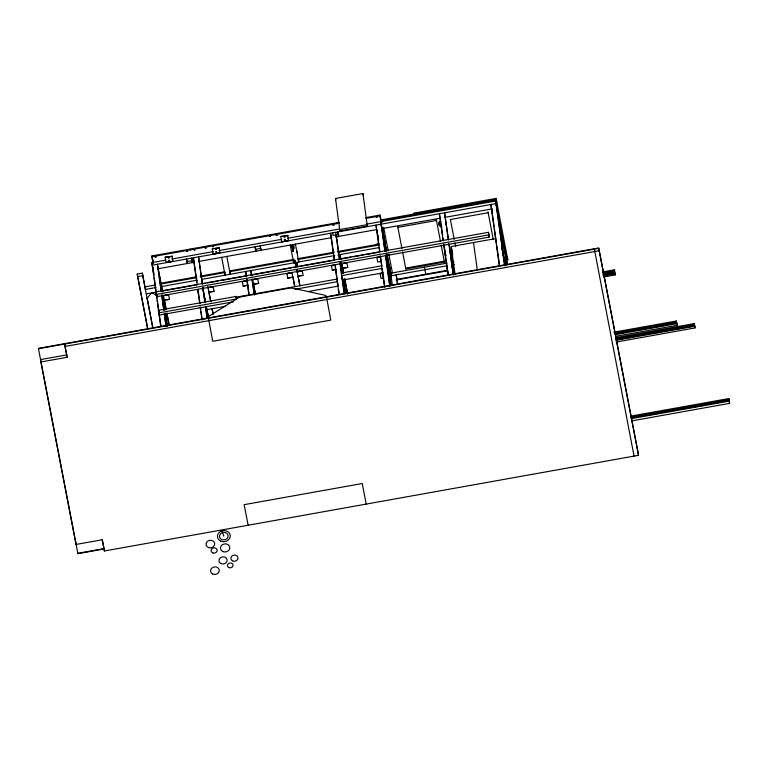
<?xml version="1.0" encoding="UTF-8"?>
<svg xmlns="http://www.w3.org/2000/svg" width="768" height="768" viewBox="0 0 768 768"><rect width="100%" height="100%" fill="white"/><g stroke="black" fill="none" stroke-linecap="round" stroke-linejoin="round"><path stroke-width="1.15" d="M293.357 246.854L292.646 246.787L293.338 246.71M296.064 264.461L296.794 264.528L296.102 264.653M293.318 246.816L292.646 246.787L293.338 246.758M147.091 298.368L151.373 292.982M374.755 245.722L377.626 243.629M383.328 277.987L381.043 278.4L380.179 273.936L382.099 272.544M284.803 237.667C284.054 237.274 285.043 236.458 284.208 237.696M664.445 325.238L665.04 325.229M362.938 193.555L367.306 226.138L339.878 231.053L335.501 198.47L362.938 193.555L363.216 195.014M152.938 263.165L151.93 255.917L190.512 249.005L190.618 249.821M339.408 222.336L337.094 222.749L337.21 223.565M366.058 217.565L379.958 215.069L381.245 221.75L380.064 215.885L365.962 218.41M152.045 256.733L339.523 223.142M165.158 257.203L172.09 256.349L165.158 257.203L165.917 262.512L172.771 261.283L172.022 255.974M212.304 248.765L219.235 247.901L212.304 248.765L213.062 254.064L219.917 252.835L219.168 247.536M280.886 236.477L287.818 235.622L280.886 236.477L281.645 241.776L288.499 240.547L287.741 235.248M414.346 213.936L414.23 213.082L496.099 198.413L507.811 260.016L507.264 256.934M496.099 198.413L496.33 200.131L382.32 220.56L382.205 219.696L496.214 199.277M160.742 326.496L151.872 262.608L166.032 260.074M171.926 259.018L213.226 251.616M219.12 250.56L281.645 239.357M287.549 238.301L339.456 228.998M366.595 224.141L495.619 201.024L507.418 264.374M186.874 261.61L187.373 263.491L186.518 259.037L186.874 261.61L192.019 260.688L192.518 262.57L191.664 258.115L192.019 260.688M255.456 249.322L255.955 251.213L255.101 246.749L255.456 249.322L260.602 248.4L261.101 250.291L260.237 245.827L260.602 248.4M338.179 234.509L337.814 231.936L338.678 236.39L338.179 234.509L333.034 235.43L332.678 232.858M157.795 268.79L194.314 262.253M199.027 261.408L331.795 237.619M335.587 236.938L376.128 229.68M440.573 218.131L381.965 228.634L385.075 251.04M445.258 217.296L492.144 208.896M291.955 245.635L293.674 245.328L292.205 245.789L293.098 251.146L291.955 245.635L292.512 248.947M147.725 329.328L137.232 274.061L142.378 273.139L145.075 287.194M488.122 212.746L450.403 219.494L454.234 239.386M292.56 248.362L294.067 248.093L293.674 245.328M292.205 245.789L292.886 251.184M137.587 276.634L142.733 275.712L142.378 273.139M161.482 283.094L196.742 276.778M200.266 276.144L224.947 271.728M229.651 270.883L294.298 259.306M297.821 258.672L334.262 252.144M337.786 251.51L378.922 244.147M155.606 284.986L145.018 286.877L145.373 289.45L155.962 287.558M160.31 284.141L196.79 277.603M200.314 276.97L225.024 272.544M229.728 271.709L293.27 260.323L293.674 262.886L290.246 245.069M297.974 259.478L333.274 253.152M337.978 252.317L379.325 244.906M294.845 260.486L295.949 265.805L297.485 265.718L295.766 266.026L294.845 260.486L295.949 265.805M160.666 286.714L197.146 280.176M201.85 279.331L334.8 255.514M337.91 254.966L379.517 247.507M295.248 262.982L295.613 263.75L295.056 260.448M295.594 263.232L297.13 263.146L295.411 263.453L295.766 266.026M489.005 235.786L489.206 237.11L156.605 296.698L156.173 294.47L155.818 291.898L488.419 232.31L488.851 234.538M146.227 293.904L156.826 292.013M196.829 284.842L162.518 290.995L157.373 264.259L161.136 291.379M202.704 283.795L205.066 283.373M207.091 283.008L218.006 281.05M220.358 280.627L247.421 275.779M250.944 275.146L278.006 270.298M280.358 269.875L291.101 267.955M293.155 267.59L334.646 260.15M340.368 259.133L350.957 257.232M353.309 256.81L363.898 254.918M366.25 254.496L379.19 252.173M156.173 294.47L488.774 234.883L489.206 237.11M163.843 295.526L168.566 294.682L169.45 299.347L164.304 300.269M208.426 287.539L213.139 286.694L214.022 291.37L208.877 292.291M247.459 280.771L242.314 281.693L246.998 280.627M252.998 279.552L257.712 278.707L258.605 283.382L253.459 284.304M292.032 272.784L286.886 273.706L291.571 272.64M297.571 271.565L302.285 270.72L303.178 275.395L298.032 276.317M335.578 264.979L331.459 265.718L334.973 264.874M342.154 263.587L346.867 262.742L347.75 267.408L342.605 268.33M381.014 256.838L376.896 257.578L380.4 256.733M163.45 295.814L168.566 294.682M208.022 287.827L213.139 286.694M252.595 279.85L257.712 278.707M297.178 271.862L302.285 270.72M341.75 263.875L346.867 262.742M454.973 273.581L451.219 246.547L495.792 238.56M165.888 299.77L169.45 299.347M209.28 291.994L214.022 291.37M246.672 285.293L243.168 286.147L248.314 285.226M253.853 284.006L258.605 283.382M292.435 277.104L287.741 278.16L292.886 277.238M299.606 275.818L301.968 275.395M335.827 269.328L332.323 270.173L336.432 269.434M343.008 268.042L347.75 267.408M376.867 257.366L377.75 262.032L380.842 261.485M341.28 273.062L381.619 265.834M233.395 301.834L159.158 315.13L158.371 310.33L236.141 296.4L236.573 298.627M235.766 297.235L337.094 279.082M158.736 312.902L236.496 298.973M405.83 268.963L444.403 262.051L444.288 261.197L405.706 268.109L405.83 268.963L402.595 251.933M295.037 289.258L337.45 281.654L335.482 267.178M380.179 273.936L382.474 273.533M447.158 263.098L390.682 273.216L392.352 285.216M451.546 262.31L453.898 261.888M388.982 276.154L447.514 265.67M452.419 264.787L454.474 264.422M205.699 306.413L206.342 309.754L225.197 306.374M307.67 291.6L338.314 286.109L337.67 282.768M396.605 279.398L447.197 270.336M396.154 280.022L447.869 270.758M38.477 348.739L598.771 248.362L638.486 455.309L104.362 550.992L102.202 539.77L76.022 544.454L40.896 361.987L40.57 359.587L66.749 354.902L64.579 343.651M40.896 361.987L67.085 357.302L64.992 346.445L599.107 250.762M602.621 271.93L614.419 269.818L615.331 274.886L603.533 276.998M602.736 272.813L614.534 270.701L614.419 269.818M602.976 274.003L614.774 271.891L603.005 274.234M603.235 275.338L615.024 273.226L615.139 273.85M603.264 275.568L615.053 273.456M605.674 275.28L615.11 273.59M613.786 332.208L676.31 321.005L676.656 323.194L674.294 323.616M615.101 332.899L676.445 321.907L676.31 321.005M617.491 332.525L619.843 332.102M625.747 331.046L628.109 330.624M630.461 330.202L636.365 329.146M638.726 328.723L641.078 328.301M643.44 327.878L649.344 326.822M651.696 326.4L657.6 325.344M659.962 324.922L670.579 323.021M672.931 322.598L675.293 322.166M615.187 333.341L676.531 322.349M617.587 333.024L628.205 331.114M630.557 330.691L641.174 328.79M643.536 328.368L676.57 322.454M615.216 333.734L676.57 322.752L677.03 325.334L615.677 336.326M617.664 333.763L620.026 333.341M622.387 332.918L624.749 332.486M630.643 331.43L633.005 331.008M638.899 329.952L641.261 329.53M643.622 329.107L645.984 328.685M648.336 328.262L654.24 327.206M656.602 326.784L658.954 326.362M661.315 325.939L667.219 324.883M669.571 324.461L671.933 324.038M615.35 334.637L676.694 323.645M615.331 337.747L694.282 323.597L694.666 326.237L616.886 340.176M621.379 337.642L615.485 338.698L694.416 324.499L694.992 327.926L616.042 342.077M623.741 337.219L634.339 335.318M636.701 334.896L639.053 334.474M641.414 334.051L647.309 332.995M649.661 332.573L652.022 332.15M654.374 331.728L660.269 330.672M662.621 330.25L664.982 329.827M667.334 329.405L673.229 328.349M675.59 327.926L681.475 326.87M683.837 326.448L694.445 324.547M615.542 339.091L694.502 324.941L694.282 323.597M615.581 339.187L652.118 332.64M654.47 332.218L660.365 331.162M662.717 330.739L665.078 330.317M667.43 329.904L694.541 325.046M615.581 339.485L694.618 325.786M615.667 339.926L622.733 338.659M625.094 338.237L630.989 337.181M633.341 336.758L635.702 336.336M641.587 335.28L643.949 334.858M646.301 334.435L648.662 334.013M654.557 332.957L656.909 332.534M662.803 331.488L665.165 331.066M667.517 330.643L669.878 330.221M675.763 329.165L678.125 328.742M680.477 328.32L682.838 327.898M685.19 327.475L691.085 326.419M630.96 416.093L728.813 398.563L729.245 400.79L729.6 403.363L631.747 420.893M631.114 417.158L728.966 399.629L729.206 401.011M631.162 417.418L640.589 415.728M642.95 415.306L661.814 411.926M664.176 411.504L729.014 399.888L728.813 398.563M631.171 417.6L729.072 400.33L664.234 411.946M631.219 417.859L640.656 416.17M643.008 415.747L661.872 412.368M637.19 417.043L634.829 417.466L637.152 417.082M656.054 413.664L658.406 413.242M669.014 411.341L671.376 410.918M681.984 409.018L684.346 408.595L681.955 409.056M686.707 408.173L689.059 407.75L686.669 408.211M699.667 405.85L705.562 404.794M710.285 403.949L707.923 404.371L710.246 403.987M716.179 402.893L718.531 402.47M725.606 401.203L729.139 400.57L725.578 401.242M699.638 405.888L702 405.466M631.325 418.666L729.168 401.136L729.024 400.07M77.846 553.286L104.035 548.592L104.362 550.992M152.237 292.829L157.229 295.776M221.962 530.822L223.824 536.141M390.192 282.739L390.691 284.621M383.462 234.691L383.616 235.517L383.462 234.691M488.813 234.662L489.043 236.074M236.534 298.752L236.141 296.4M158.774 312.682L158.966 313.805M694.675 326.179L694.992 327.926M729.168 401.136L729.6 403.363M638.227 453.302L598.704 247.968L38.4 348.346L77.923 553.68L104.112 548.986L102.307 539.616M594.288 248.755L634.07 456.106M506.765 259.661L495.974 203.597L152.227 265.181L153.946 274.09M498.979 223.488L506.947 264.893M501.782 246.787L505.325 265.181M501.907 247.949L505.229 265.2M492.576 213.581L490.829 204.518L499.344 265.843M487.997 211.882L493.296 239.654M488.947 235.354L488.419 232.31M454.906 242.899L455.683 246.72M451.219 246.547L452.765 254.573M449.654 247.93L454.522 273.226M450.01 250.502L454.656 274.656M451.862 263.866L453.859 274.214M452.218 266.438L453.773 274.483M444.509 248.851L444.95 251.146M445.392 253.45L445.843 255.754M444.864 251.424L445.757 256.022M446.726 264.787L447.389 268.234M447.744 270.806L448.186 273.101M440.506 241.555L436.282 219.61L436.397 220.474L397.824 227.376L397.709 226.522L401.933 248.467M441.168 245.021L444.403 262.051M414.23 213.082L414.614 215.059M425.76 274.176L424.541 267.149M382.205 219.696L382.646 222.01M383.664 227.51L388.224 250.954M388.79 254.17L392.448 272.938M382.31 227.328L384.797 243.091M382.358 227.808L383.501 233.702M383.818 236.592L382.378 229.085L382.973 233.366M381.686 226.685L381.254 224.458L381.37 225.274M382.042 228.288L386.352 250.685M387.024 254.198L390.902 274.33M381.11 224.179L386.256 250.906L385.181 243.187L384.326 238.733L386.054 251.174M386.928 254.429L390.998 275.549M387.619 269.366L390.547 285.312M376.608 228.442L375.965 225.101L379.728 252.221M377.462 232.896L376.819 229.555L378.95 244.886M377.894 235.123L378.326 237.35M383.261 275.088L383.693 277.315M338.237 233.616L338.525 235.104M342.72 268.205L343.622 272.899M344.755 278.765L347.462 292.848M341.501 262.57L343.526 273.13M344.659 278.995L347.597 294.24M330.749 234.355L331.392 237.696M331.43 265.507L332.323 270.173M366.202 504.086L362.246 483.514L244.166 504.662L248.131 525.245M296.746 250.483L297.178 252.71M295.382 244.147L298.819 261.965L298.464 259.392M294.067 248.093L292.33 247.891L292.512 248.928M297.456 270.326L297.888 272.554M297.014 270.326L297.466 272.678M298.147 276.192L299.952 285.581M296.918 270.557L299.856 285.802M288.499 240.547L281.645 241.776M293.002 277.114L294.806 286.502M292.003 272.65L294.72 286.723M286.858 273.485L287.741 278.16M251.53 273.562L251.952 275.789M253.574 284.179L255.379 293.568M251.674 275.021L250.81 270.566L251.462 275.28M252.576 279.715L255.283 293.789M246.528 275.942L245.674 271.488L246.326 276.202M247.2 279.456L247.651 281.808M242.285 281.472L243.168 286.147M226.81 256.426L230.237 274.253L229.882 271.68M221.664 257.347L225.091 275.174L224.736 272.602M219.917 252.835L213.062 254.064M208.771 290.995L210.806 301.546M212.16 308.592L213.062 313.286M207.773 286.522L210.71 301.776M212.064 308.813L213.187 314.678M204.758 297.782L205.21 300.125M206.784 308.333L208.598 317.722M202.627 287.443L205.565 302.698M206.698 308.563L208.502 317.952M198.595 294.125L197.712 289.459L199.757 303.802M172.771 261.283L165.917 262.512M160.022 277.277L160.445 279.504M162.374 289.536L162.835 291.936M164.419 300.154L166.224 309.533M166.906 313.056L169.162 324.787M163.421 295.68L165.907 308.592M166.81 313.277L169.066 325.018M151.93 255.917L153.178 262.627M152.909 262.426L153.13 263.539L152.314 258.134M151.872 262.608L153.158 269.29M155.818 291.898L156.25 294.125M156.403 295.373L156.278 294.691M158.371 310.33L158.803 312.557M147.11 297.734L152.966 328.176M142.733 275.712L152.87 328.406M137.232 274.061L147.821 329.098M367.306 226.138L367.027 224.678L339.6 229.594L339.878 231.053M335.501 198.47L335.779 199.92M382.867 232.512L382.848 232.512M383.443 236.832C384.672 244.512 382.09 229.152 383.318 236.832M676.474 321.955L677.03 325.334M638.15 452.909L638.486 455.309M505.555 252.634L507.226 264.701M505.277 262.618L505.603 264.998L504.691 259.075M496.666 201.389L496.79 202.243M496.474 205.478L504.854 265.834M495.619 201.024L504.48 264.922M491.693 208.973L494.141 226.666M494.467 229.027L496.445 243.264M496.762 245.53L499.546 265.594M473.51 242.554L477.254 269.587M448.512 239.674L444.547 212.813L448.31 239.933M449.165 244.387L453.418 275.05M448.8 243.475L453.053 274.138M442.714 235.882L439.402 213.734L443.165 240.854M443.04 238.234L443.366 240.595M443.856 244.138L447.293 268.896M447.619 271.258L448.109 274.79M443.654 244.397L447.907 275.05M397.699 284.035L396.182 274.867L397.498 284.294M390.902 273.466L389.76 266.947L390.47 272.093M386.746 254.448L390.998 285.11M386.707 255.888L390.797 285.37M382.944 230.813L384.413 240.874M380.621 218.774L381.053 221.846M385.728 255.754L389.981 286.416M379.958 215.069L380.957 222.317M380.755 221.606L384.874 251.299M385.363 254.842L389.616 285.494M379.277 247.238L379.766 250.781M380.746 257.856L381.898 266.112M382.714 272.006L384.845 287.338M380.218 255.763L384.47 286.416M336.778 223.642L336.662 222.826L209.366 245.635L209.482 246.442M340.579 257.338L340.819 259.046L339.965 254.592L340.618 259.306M341.309 262.589L342.787 273.197M343.603 279.091L345.562 293.242M341.107 262.848L342.586 273.456M343.402 279.36L345.36 293.51M336.538 236.774L339.638 259.181M340.138 262.714L341.606 273.331M342.134 277.517L344.39 293.376M335.674 232.32L339.437 259.44M339.926 262.973L344.189 293.635M331.555 238.877L334.502 260.102M338.592 289.574L339.082 293.117M330.528 233.242L334.291 260.362M334.954 265.075L339.043 294.557M297.091 262.963L297.485 265.718M292.742 248.573L293.098 251.146M252.326 279.734L254.448 295.066M251.962 278.822L254.083 294.144M247.018 279.475L249.149 294.806M246.816 279.744L248.938 295.066M209.05 246.518L208.934 245.712L190.934 248.928L191.05 249.744M206.112 308.035L206.342 309.754M202.483 283.747L198.518 256.886L202.282 284.006M202.982 287.29L205.104 302.611M205.92 308.515L207.235 317.942M202.771 287.549L204.739 301.699M205.392 306.413L207.034 318.211M197.021 282.307L193.373 257.808L197.136 284.928M198 289.382L199.958 303.533M200.448 307.075L200.784 309.437M201.11 311.789L202.253 320.045M200.246 307.334L201.888 319.133M163.171 295.709L164.976 308.678M165.629 313.392L167.424 326.371M161.309 283.958L162.317 291.254M162.806 294.787L164.938 310.118M165.427 313.661L167.059 325.45M157.872 266.141L158.112 267.859M158.227 268.714L161.338 291.12M161.99 295.834L163.958 309.984M164.448 313.526L166.253 326.496M161.626 294.922L163.757 310.253M164.246 313.786L165.878 325.574M152.726 267.062L153.907 275.53M154.234 277.891L157.018 297.936M157.344 300.298L160.944 326.237M66.749 354.902L67.085 357.302M64.656 344.045L64.992 346.445M75.686 542.054L76.022 544.454M615.216 274.003L615.331 274.886M441.062 226.022A3.485 3.024 -7.9 0 1 438.854 223.757M438.826 222.97A3.485 3.024 -7.9 0 1 439.45 221.482M442.061 227.03A3.485 3.024 -7.9 0 1 440.957 221.29M445.834 223.392A3.485 3.024 -7.9 0 1 445.862 224.179M155.174 256.992L156.019 256.896L155.174 256.992M168.346 257.894L169.2 257.798L168.384 257.837M168.595 260.477L169.661 260.352L168.595 260.477M186.893 251.309L187.738 251.213L186.893 251.309M194.179 250.003L195.024 249.907L194.208 249.946M205.315 248.006L206.17 247.91L205.315 248.006M212.602 246.701L213.456 246.605L212.602 246.701M215.491 249.456L216.346 249.36L215.491 249.456M215.741 252.029L216.806 251.914L215.789 251.952M269.395 236.525L270.25 236.438L269.434 236.467M276.259 235.296L277.104 235.21L276.259 235.296M284.323 239.741L285.389 239.626L284.323 239.741M333.043 225.13L333.898 225.034L333.043 225.13M376.339 217.373L377.184 217.277L376.368 217.315M237.562 298.32L209.818 315.686A4.771 2.371 -10.9 0 0 208.358 317.808L212.717 341.27L330.787 320.122L326.429 296.65A4.771 2.371 -10.9 0 0 324.461 295.142L293.366 288.326A7.67 3.802 -10.9 0 0 288.461 288.326L242.227 296.611A7.67 3.802 -10.9 0 0 237.562 298.32M223.114 532.435L222.029 532.762A4.358 3.782 -7.9 0 0 221.002 539.117A4.358 3.782 -7.9 0 0 228.01 537.014A4.358 3.782 -7.9 0 0 223.114 532.435M381.974 268.406L341.635 275.635L342.49 280.09L382.829 272.861L381.974 268.406M650.16 414.72L647.798 415.142L650.122 414.758M697.315 406.272L694.954 406.694L697.277 406.31M500.726 229.104L502.157 238.022L500.726 229.104M292.541 247.853L292.733 248.909L292.541 247.853M380.678 219.254L380.813 220.042L380.678 219.254M383.002 231.302L383.136 232.09L383.011 231.37M152.659 260.102L152.794 260.89L152.678 260.17M220.675 563.434A4.09 3.552 -7.9 0 0 227.098 560.621A4.09 3.552 -7.9 0 0 221.309 557.261A4.09 3.552 -7.9 0 0 220.675 563.434M208.57 547.565A4.358 3.782 -7.9 0 0 214.704 543.562A4.358 3.782 -7.9 0 0 207.859 541.056A4.358 3.782 -7.9 0 0 208.57 547.565M212.822 552.922A3.053 2.65 -7.9 0 0 217.162 550.166A3.053 2.65 -7.9 0 0 212.39 548.362A3.053 2.65 -7.9 0 0 212.822 552.922M228.931 567.571A2.784 2.419 -7.9 0 0 233.05 565.248A2.784 2.419 -7.9 0 0 228.816 563.376A2.784 2.419 -7.9 0 0 228.931 567.571M232.426 560.765A3.552 3.082 -7.9 0 0 237.984 558.288A3.552 3.082 -7.9 0 0 232.934 555.418A3.552 3.082 -7.9 0 0 232.426 560.765M223.056 551.626A4.666 4.051 -7.9 0 0 229.786 547.526A4.666 4.051 -7.9 0 0 222.566 544.618A4.666 4.051 -7.9 0 0 223.056 551.626M220.781 541.2A6.461 5.606 -7.9 0 0 230.275 535.747A6.461 5.606 -7.9 0 0 220.426 531.485A6.461 5.606 -7.9 0 0 220.781 541.2M212.534 573.898A4.358 3.782 -7.9 0 0 219.264 570.73A4.358 3.782 -7.9 0 0 212.976 567.331A4.358 3.782 -7.9 0 0 212.534 573.898"/></g></svg>
